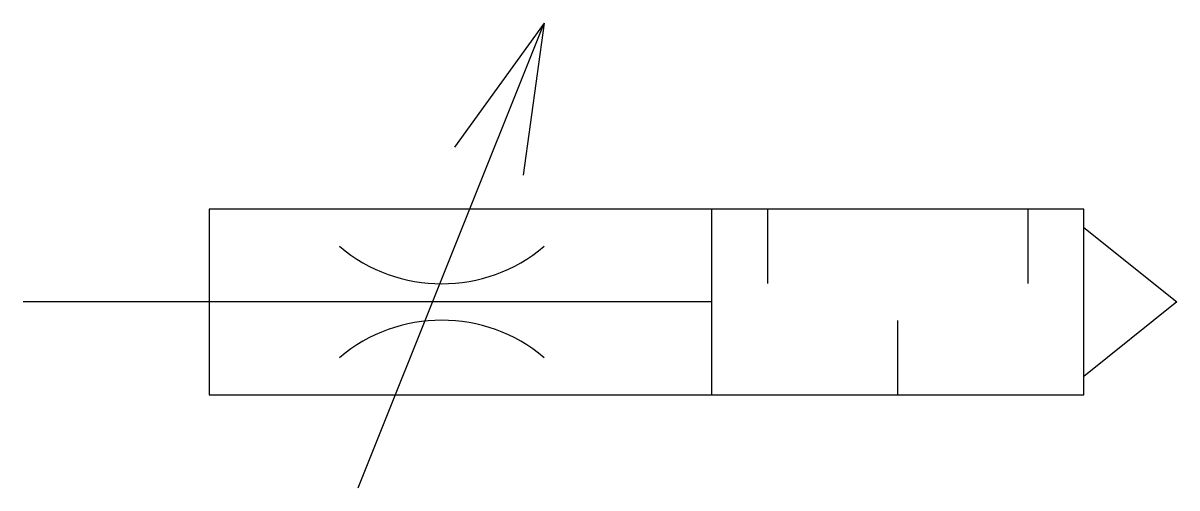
# Model space of a CAD drawing. Header units: millimetres. Extents: x 0 to 31, y -5 to 7.5.
import ezdxf

# ---------------------------------------------------------------- set-up
doc = ezdxf.new("R2010")
doc.units = ezdxf.units.MM
doc.linetypes.add('K5LT_BASIC', pattern=[0])

msp = doc.modelspace()

# ---------------------------------------------------------------- linework, layer by layer
at = {"color": 1, "linetype": 'K5LT_BASIC'}
for p, q in [((9, -5), (14, 7.5)), ((14, 7.5), (11.59, 4.16)), ((14, 7.5), (13.44, 3.41)), ((18.5, 2.5), (5, 2.5)), ((5, 2.5), (5, -2.5)), ((18.5, 2.5), (18.5, -2.5)), ((28.5, 2.5), (18.5, 2.5)), ((20, 2.5), (20, 0.5)), ((27, 0.5), (27, 2.5)), ((28.5, -2.5), (28.5, 2.5)), ((28.5, 2), (31, 0)), ((18.5, 0), (0, 0)), ((31, 0), (28.5, -2)), ((23.5, -2.5), (23.5, -0.5)), ((5, -2.5), (18.5, -2.5)), ((18.5, -2.5), (28.5, -2.5))]:
    msp.add_line(p, q, dxfattribs=at)
for centre, start, end in [((11.25, 4.75), 229.7636, 310.2364), ((11.25, -4.75), 49.7636, 130.2364)]:
    msp.add_arc(centre, 4.26, start, end, dxfattribs=at)

doc.saveas('drawing.dxf')
